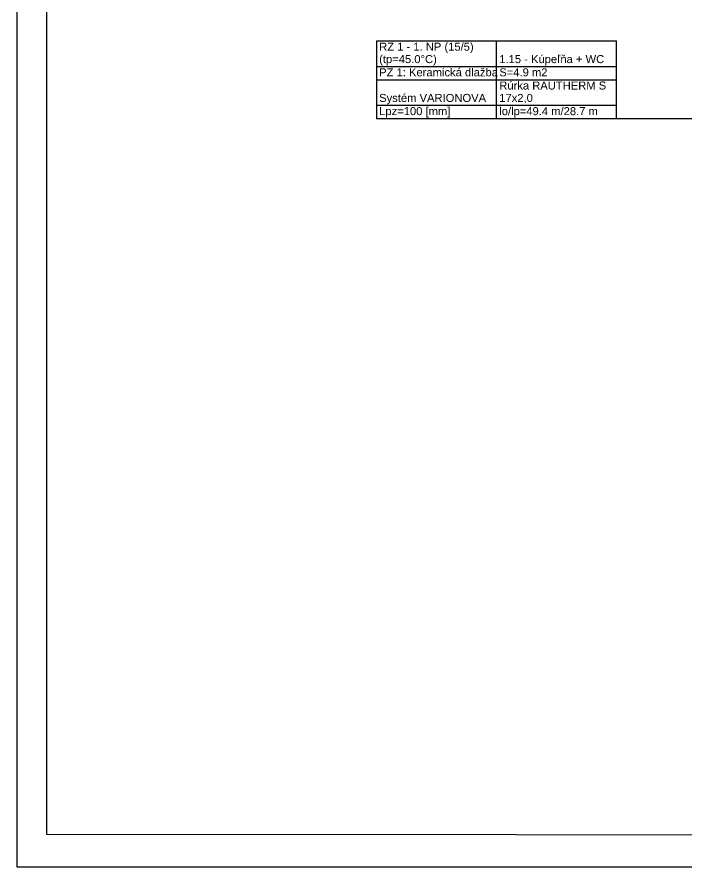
# Model space of a CAD drawing. Header units: millimetres. Extents: x 90740 to 167944, y -39332 to 25855.
# Drawn here: x 90740 to 99107, y -7270 to 3347 of the extents above; entities that cross this region are included whole.
import ezdxf

# ---------------------------------------------------------------- set-up
doc = ezdxf.new("R2010")
doc.units = ezdxf.units.MM
doc.layers.add('NETLAC', color=6, linetype='Continuous', plot=False)
doc.layers.add('TABU_KY', color=7, linetype='Continuous')
doc.styles.add('ARIAL', font='arial.ttf')

msp = doc.modelspace()

# ---------------------------------------------------------------- linework, layer by layer
msp.add_lwpolyline([(91110.7, 22087.4), (132115, 22055), (132115, -6895), (91110.7, -6862.6)], close=True)
at = {"layer": 'NETLAC'}
msp.add_lwpolyline([(90740, 22430), (132490, 22430), (132490, -7270), (90740, -7270)], close=True, dxfattribs=at)
at = {"layer": 'TABU_KY', "color": 5}
for p, q in [((95228.2, 3049.5), (98228.2, 3049.5)), ((96728.2, 2729.5), (96728.2, 3049.5)), ((95228.2, 2729.5), (98228.2, 2729.5)), ((96728.2, 2564.5), (96728.2, 2729.5)), ((95228.2, 2564.5), (98228.2, 2564.5)), ((96728.2, 2244.5), (96728.2, 2564.5)), ((95228.2, 2244.5), (98228.2, 2244.5)), ((96728.2, 2079.5), (96728.2, 2244.5)), ((98228.2, 2079.5), (100148.4, 2079.5))]:
    msp.add_line(p, q, dxfattribs=at)
msp.add_lwpolyline([(95228.2, 3049.5), (95228.2, 2079.5), (98228.2, 2079.5), (98228.2, 3049.5)], dxfattribs=at)

# ---------------------------------------------------------------- texts
at = {"layer": 'TABU_KY', "color": 160, "style": 'ARIAL'}
for s, p in [('RZ 1 - 1. NP (15/5) ', (95263.2, 2926.5)), ('(tp=45.0°C)', (95263.2, 2771.5)), ('1.15 - Kúpeľňa + WC', (96763.2, 2771.5)), ('PZ 1: Keramická dlažba', (95263.2, 2606.5)), ('S=4.9 m2', (96763.2, 2606.5)), ('Rúrka RAUTHERM S', (96763.2, 2441.5)), ('Systém VARIONOVA', (95263.2, 2286.5)), ('17x2,0', (96763.2, 2286.5)), ('Lpz=100 [mm]', (95263.2, 2121.5)), ('lo/lp=49.4 m/28.7 m', (96763.2, 2121.5))]:
    msp.add_text(s, height=100, dxfattribs=at).set_placement(p)

doc.saveas('drawing.dxf')
